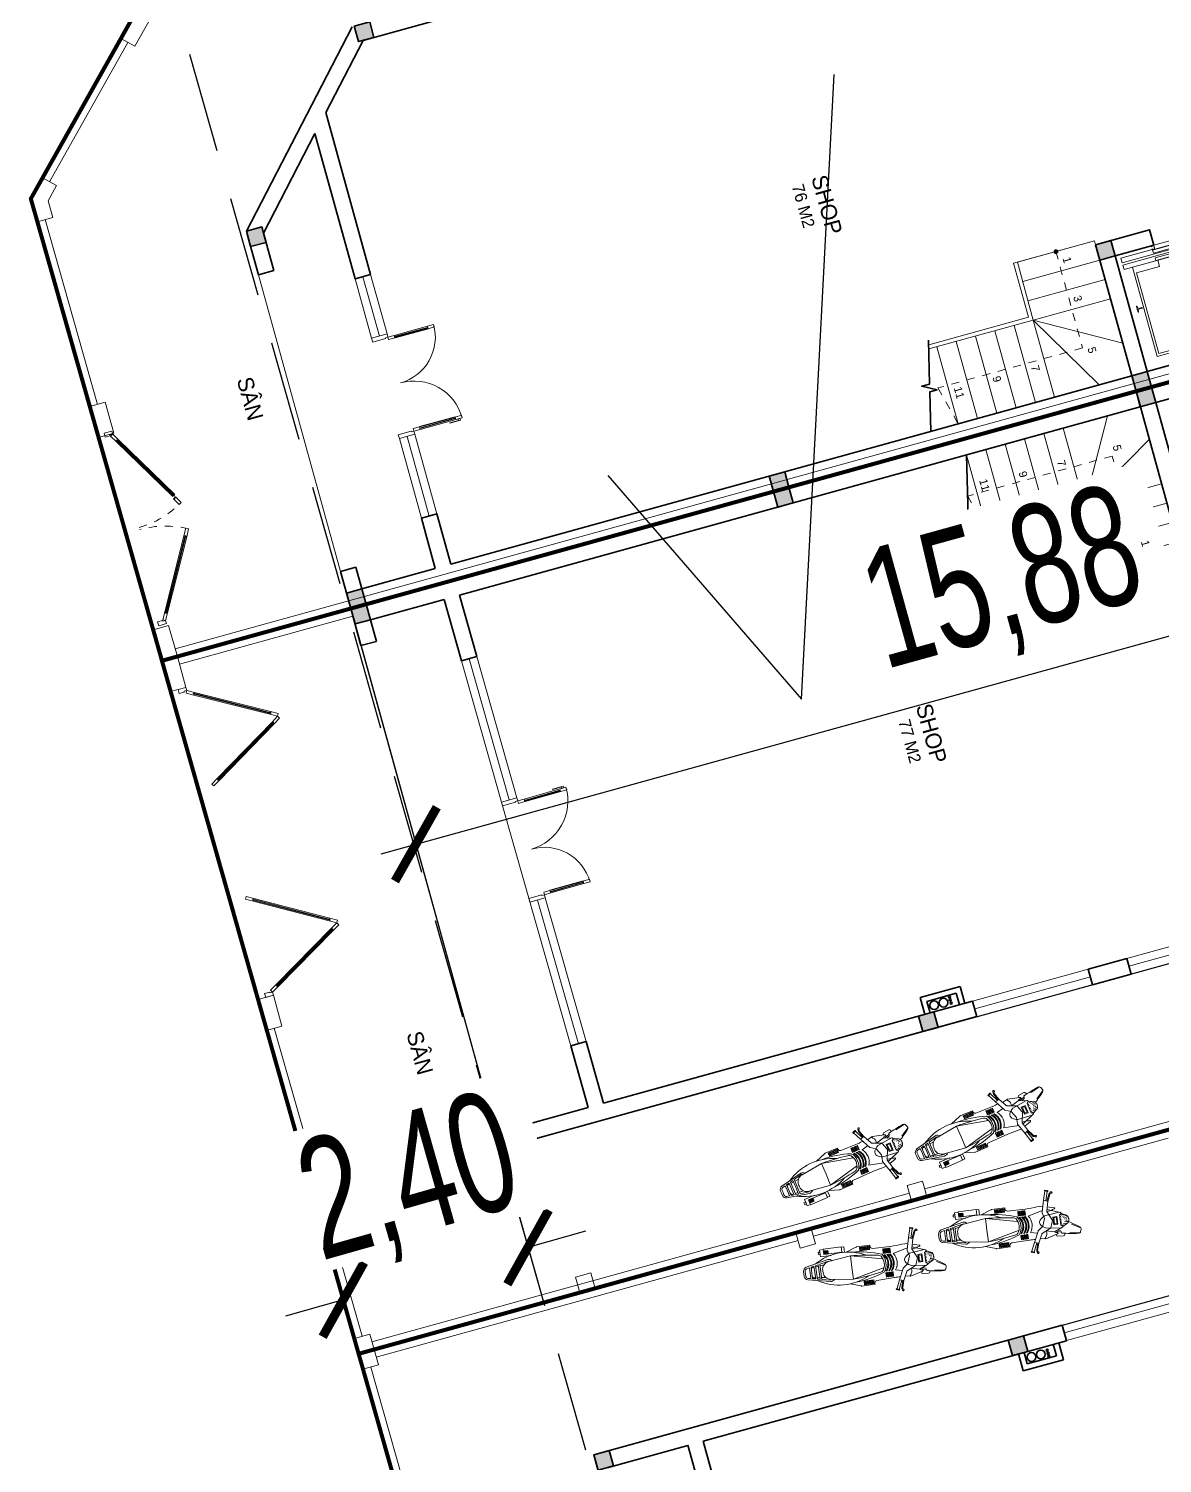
# Model space of a CAD drawing. Header units: metres. Extents: x 568336 to 569219, y 2065964 to 2066430.
# Drawn here: x 568445.16 to 568459.33, y 2066314.17 to 2066332.1 of the extents above; entities that cross this region are included whole.
import ezdxf

# ---------------------------------------------------------------- set-up
doc = ezdxf.new("R2010")
doc.units = ezdxf.units.M
for name, pattern in [('$AUDIT_BAD_LTYPE2', [0]), ('HIDDEN', [0.375, 0.25, -0.125]), ('HIDDEN2', [0.1875, 0.125, -0.0625])]:
    doc.linetypes.add(name, pattern=pattern)
doc.layers.get('0').update_dxf_attribs({"linetype": 'CONTINUOUS'})
doc.layers.get('DEFPOINTS').update_dxf_attribs({"linetype": 'CONTINUOUS'})
doc.layers.add('-AREA', color=2, linetype='CONTINUOUS', plot=False)
for name, color, linetype, lineweight in [('-CONCRETE', 1, 'CONTINUOUS', 35), ('-DIM', 9, 'CONTINUOUS', 13), ('-DOOR', 137, 'CONTINUOUS', 9), ('-FURNITURE', 46, 'CONTINUOUS', 9), ('-HATCH', 8, 'CONTINUOUS', 5), ('-KH', 143, 'CONTINUOUS', 13), ('-LINE1', 7, 'CONTINUOUS', 18), ('-LINE2', 252, 'CONTINUOUS', 9), ('-TEXT', 7, 'CONTINUOUS', 15), ('-WALL', 4, 'CONTINUOUS', 35), ('TEXT25', 2, 'CONTINUOUS', 13)]:
    doc.layers.add(name, color=color, linetype=linetype, lineweight=lineweight)
for name, color, linetype in [('-RANH GIOI LO DAT', 12, 'CONTINUOUS'), ('APOLIC', 7, 'CONTINUOUS'), ('RANHGIOI', 2, 'HIDDEN')]:
    doc.layers.add(name, color=color, linetype=linetype)
doc.styles.add('KTHUOC', font='', dxfattribs={"width": 0.8})
doc.styles.add('SVN_AVO_thuong', font='')
doc.styles.add('T1', font='', dxfattribs={"height": 200})
doc.styles.add('vnavanth', font='', dxfattribs={"width": 0.8})
doc.styles.get('KTHUOC').set_extended_font_data('.VnArial NarrowH')
doc.styles.get('SVN_AVO_thuong').set_extended_font_data('SVN-Avo')
doc.styles.get('T1').set_extended_font_data('VNgeometric Light')
doc.styles.get('vnavanth').set_extended_font_data('.VnAvantH')
doc.dimstyles.new('tien', dxfattribs={"dimscale": 0, "dimtxt": 1.5, "dimasz": 0.75, "dimexe": 0.45, "dimexo": 0, "dimgap": 0.25, "dimtad": 1, "dimzin": 1, "dimtxsty": 'KTHUOC', "dimblk1": 'ARCHTICK', "dimblk2": 'ARCHTICK', "dimsah": 1, "dimcen": 1, "dimdle": 0.45, "dimclrd": 37, "dimclre": 37, "dimclrt": 7, "dimaunit": 1, "dimadec": 0, "dimazin": 0, "dimtfac": 1, "dimtix": 1, "dimtofl": 0, "dimtmove": 2, "dimatfit": 3, "dimldrblk": 'ARCHTICK', "dimfxl": 1, "dimtfill": 1, "dimtolj": 1, "dimtzin": 1, "dimarcsym": 0})

# ---------------------------------------------------------------- blocks, each defined once
blk = doc.blocks.new('A$C49AC32B8')
h = blk.add_hatch()
h.set_pattern_fill('ANSI31', color=256, scale=100, angle=405, style=0)
h.set_pattern_definition([(90, (1628.179, -139081.394), (-12.5, 1e-15), [])])
h.paths.add_polyline_path([(-545, -149), (-545, -107), (-667, -107), (-667, -149)])
h.paths.add_polyline_path([(-545, 276), (-545, 319), (-667, 319), (-667, 276)])
h = blk.add_hatch()
h.set_pattern_fill('ANSI31', color=256, scale=150, angle=315, style=0)
h.set_pattern_definition([(2e-15, (1485.97, -142180.918), (2e-15, 18.75), [])])
edge = h.paths.add_edge_path()
edge.add_arc((142, 1), 10, 291.0634, 432.0495)
edge.add_arc((142, 169), 10, 287.9505, 428.9366)
edge.add_arc((204, 63), 30, 298.7342, 336.6848)
edge.add_arc((204, 107), 30, 383.3152, 421.2658)
edge.add_line((152, 3), (218, 36))
edge.add_line((152, 167), (218, 133))
edge.add_line((146, 10), (129, 18))
edge.add_line((129, 18), (129, 82))
edge.add_line((129, 146), (129, 82))
edge.add_line((146, 159), (129, 146))
edge.add_arc((153, 85), 85.6, 336.6848, 359.9863)
edge.add_arc((153, 85), 85.6, 360.0137, 383.3152)
for points in [[(-244, 438, 1), (-248, 447), (-248, 447), (-280, 433), (-280, 433, 1), (-276, 424)], [(-10, -301), (-42, -189), (7, -167), (7, -167), (-21, -52), (-21, -52, -0.213812), (-21, -44), (-21, -44), (32, 67), (32, 67, 0.201882), (33, 75), (33, 75), (0, 164), (0, 164, 0.201882), (-5, 169), (-5, 169), (-117, 220), (-117, 220, -0.213812), (-123, 226), (-123, 226), (-175, 332), (-175, 332), (-226, 318), (-278, 434)], [(-185, 330), (-211, 418), (-211, 418, -0.119246), (-211, 432), (-211, 432), (-207, 453)], [(-199, 441, 2.509808), (-207, 452)], [(-199, 441), (-201, 433), (-201, 433, 0.119246), (-200, 418), (-200, 418), (-175, 332)], [(-1030, 202, 0.218308), (-1079, 224), (-1079, 224), (-1360, 164), (-1360, 164, 0.353851), (-1399, 115), (-1399, 85), (-1399, 54, 0.353851), (-1360, 5), (-1360, 5), (-1079, -55), (-1079, -55, 0.218308), (-1030, -33)], [(-594, 214, 0.25966), (-1245, 189, 0.25966)], [(-1075, 205), (-1073, 197), (-1073, 197, 0.379173), (-1161, 98)], [(-403, 141, 0.365685), (-444, 190, 0.035711), (-794, 231), (-1073, 197)], [(-839, 284), (-712, 329), (-712, 329, -0.085491), (-702, 331), (-535, 331), (-535, 315), (-535, 315, 0.389594), (-508, 286), (-508, 286), (-285, 281), (-285, 281, 0.038668), (-280, 281), (-280, 281, 0.005075), (-210, 283)], [(-765, -104, 0.080514), (-403, -28), (-403, -28, 0.201101), (-366, 85), (-366, 85, 0.201101), (-403, 198), (-403, 198, 0.080514), (-765, 273)], [(-75, -66), (-259, -18), (-259, -18, 0.336681), (-259, 187), (-259, 187), (-176, 209)], [(-226, 318), (-163, 182), (-163, 182, 0.213812), (-158, 176), (-158, 176), (-95, 132), (-61, 38), (-81, -36), (-81, -36, 0.213812), (-81, -44), (-81, -44), (-42, -189)], [(-149, 279), (-78, 291), (74, 249, -1.090751), (74, 234, 0.1744), (38, 220), (146, 178), (146, 178, -0.70664), (146, 159)], [(137, 182), (-58, 160), (-58, 160, 0.114874), (-118, 116), (-118, 116, 0.363628), (-118, 51), (-118, 51, 0.117419), (-57, 6)], [(-64, 196, 0.330008), (-78, 272), (-78, 272, -0.752015), (-78, 291)], [(232, 118, 0.024274), (362, 201), (362, 201, 0.338506), (373, 235), (373, 235), (373, 235), (364, 260), (364, 260, 0.338506), (333, 279), (333, 279, 0.032613), (128, 248), (128, 248), (127, 238), (53, 214)], [(160, 255, 0.671768), (145, 286), (145, 286), (70, 279), (70, 279, 0.734542), (71, 250)], [(-1280, 161, 0.112845), (-1300, 121)], [(-1300, 49, 0.112845), (-1280, 9)], [(-1073, -27, -0.379173), (-1161, 72, 0.379173), (-1073, -27), (-1073, -27), (-1075, -35)], [(-1073, -27), (-794, -61), (-794, -61, 0.035711), (-444, -21), (-444, -21, 0.365685), (-403, 28)], [(-415, -4, 0.315879), (-415, 173)], [(-17, -71), (146, -9), (146, -9, 0.70664), (146, 10)], [(152, 3), (218, 36), (218, 36, 0.167121), (231, 51), (231, 51, 0.102024), (238, 85), (238, 85, 0.102024), (231, 119), (231, 119, 0.167121), (218, 133), (218, 133), (152, 167)], [(-1245, -19, 0.25966), (-594, -44)], [(-61, -117), (-136, -117), (-136, -117, 0.010417), (-280, -111), (-280, -111, 0.038668), (-285, -111), (-285, -111), (-508, -116), (-508, -116, 0.389594), (-535, -146), (-535, -146), (-535, -161), (-702, -161, -0.085491), (-712, -159), (-712, -159), (-839, -114)], [(38, -50, 0.1744), (74, -64), (74, -64, -1.090751), (74, -79), (74, -79), (-9, -102)], [(-3, -171), (34, -256), (34, -256, 0.119246), (43, -267), (43, -267), (59, -280)], [(7, -167), (43, -249), (43, -249, 0.119246), (51, -261), (51, -261), (58, -266)], [(-12, -302, 1), (-9, -312), (-9, -312), (24, -302), (24, -302, 1), (22, -292)], [(59, -280, 2.509808), (58, -266)]]:
    blk.add_lwpolyline(points, format="xyb")
for points in [[(-276, 424), (-244, 438)], [(-197, 326), (-246, 437)], [(-1075, 205), (-1186, 181), (-1186, 85), (-1186, -11), (-1075, -35)], [(-403, 28), (-794, -61), (-794, -61), (-794, 85), (-794, 231), (-794, 231), (-403, 141)], [(38, 220), (-61, 195)], [(82, 203), (118, 217), (127, 238)], [(227, 253), (352, 275)], [(263, 153), (373, 216)], [(-1262, 151), (-1289, 148)], [(-1262, 19), (-1289, 21)], [(-1206, 156), (-1242, 153)], [(-1206, 13), (-1242, 17)], [(-1136, 164), (-1186, 158)], [(-1136, 6), (-1186, 11)], [(-58, 6), (131, -14)], [(146, 159), (129, 146), (129, 82), (129, 18), (146, 10)], [(-1121, -185), (-1165, -185), (-1165, -99), (-1031, -99)], [(-859, -116), (-859, -185), (-892, -185)], [(38, -50), (-21, -44)], [(-14, -176), (19, -293)], [(-12, -302), (22, -292)]]:
    blk.add_lwpolyline(points)
for points in [[(-667, 319), (-667, 276), (-545, 276), (-545, 319)], [(-382, 207), (-382, 262), (-373, 262), (-373, 207)], [(-362, 207), (-362, 262), (-353, 262), (-353, 207)], [(-342, 207), (-342, 262), (-333, 262), (-333, 207)], [(-322, 207), (-322, 262), (-313, 262), (-313, 207)], [(-302, 207), (-302, 262), (-293, 262), (-293, 207)], [(-1262, 165), (-1300, 157), (-1300, 85), (-1300, 13), (-1300, 13), (-1262, 5), (-1262, 85)], [(-1242, 169), (-1242, 85), (-1242, 1), (-1242, 1), (-1206, -7), (-1206, -7), (-1206, 85), (-1206, 177), (-1206, 177)], [(-1161, 85), (-1161, 98)], [(-1161, 85), (-1161, 72)], [(95, 132), (95, 35), (44, 35), (44, 132)], [(85, 122), (85, 45), (54, 45), (54, 122)], [(-1165, -135), (-1165, -161), (-1188, -161), (-1188, -135)], [(-892, -190), (-892, -123), (-1121, -123), (-1121, -190)], [(-1111, -130), (-1111, -138), (-1063, -138), (-1063, -130)], [(-1111, -145), (-1111, -152), (-1063, -152), (-1063, -145)], [(-1111, -159), (-1111, -167), (-1063, -167), (-1063, -159)], [(-667, -149), (-667, -107), (-545, -107), (-545, -149)], [(-382, -37), (-382, -92), (-373, -92), (-373, -37)], [(-362, -37), (-362, -92), (-353, -92), (-353, -37)], [(-342, -37), (-342, -92), (-333, -92), (-333, -37)], [(-322, -37), (-322, -92), (-313, -92), (-313, -37)], [(-302, -37), (-302, -92), (-293, -92), (-293, -37)]]:
    blk.add_lwpolyline(points, close=True)
for points in [[(-366, 187), (-379, 187), (-379, 187, -0.363938), (-379, -18), (-379, -18), (-366, -18), (-366, -18, 0.336681)], [(-329, 187), (-342, 187), (-342, 187, -0.363938), (-342, -18), (-342, -18), (-329, -18), (-329, -18, 0.336681)], [(-311, 187), (-298, 187), (-298, 187, -0.336681), (-298, -18), (-298, -18), (-311, -18), (-311, -18, 0.363938)], [(-1379, 115), (-1379, 85), (-1379, 54), (-1379, 54, 0.353851), (-1356, 25), (-1356, 25), (-1320, 17), (-1320, 17), (-1320, 85), (-1320, 152), (-1320, 152), (-1356, 145), (-1356, 145, 0.353851)]]:
    blk.add_lwpolyline(points, format="xyb", close=True)
blk = doc.blocks.new('A$C5C575821')
at = {"layer": '-CONCRETE'}
h = blk.add_hatch(color=256, dxfattribs=at)
h.dxf.hatch_style = 1
h.paths.add_polyline_path([(0, 200), (0, 0), (200, 0), (200, 200)])
blk.add_lwpolyline([(0, 0), (200, 0), (200, 200), (0, 200)], close=True, dxfattribs=at)
blk = doc.blocks.new('M38-T1')
at = {"layer": '-AREA'}
blk.add_lwpolyline([(204930, -1434745), (197930, -1434745), (197930, -1418971), (204930, -1418971)], close=True, dxfattribs=at)
at = {"layer": '-CONCRETE'}
for centre, radius in [((198210, -1429026, 0), 55), ((198179, -1428935, 0), 13), ((198221, -1428935, 0), 13), ((198259, -1428935, 0), 13), ((198210, -1429147, 0), 55)]:
    blk.add_circle(centre, radius, dxfattribs=at)
at = {"layer": '-DOOR'}
blk.add_line((198030, -1427172), (198030, -1428672), dxfattribs=at)
blk.add_lwpolyline([(198129, -1428672), (198130, -1425172), (197930, -1425172), (197929, -1428672)], close=True, dxfattribs=at)
at = {"layer": '-LINE1', "lineweight": 18}
for points in [[(196030, -1426771), (196030, -1431371)], [(196030, -1431571), (196030, -1437040)], [(196130, -1437138), (200130, -1437111)]]:
    blk.add_lwpolyline(points, dxfattribs=at)
at = {"layer": '-LINE1', "ltscale": 10}
for points in [[(195930, -1431571), (196130, -1431571), (196130, -1431371), (195930, -1431371)], [(195930, -1437240), (196130, -1437240), (196130, -1437040), (195930, -1437040)]]:
    blk.add_lwpolyline(points, close=True, dxfattribs=at)
at = {"layer": '-RANH GIOI LO DAT', "linetype": 'HIDDEN', "ltscale": 10, "const_width": 50}
blk.add_lwpolyline([(195930, -1416971), (195930, -1437240), (204930, -1437179), (204930, -1416971)], close=True, dxfattribs=at)
at = {"layer": '-WALL'}
for p, q in [((198129, -1428672), (197929, -1428672)), ((197930, -1428672), (198130, -1428672)), ((198350, -1428772), (198130, -1428772)), ((198350, -1429292), (198350, -1428772)), ((198280, -1428842), (198130, -1428842)), ((198280, -1429222), (198280, -1428842)), ((198280, -1429222), (198130, -1429222)), ((198350, -1429292), (198130, -1429292))]:
    blk.add_line(p, q, dxfattribs=at)
at = {"layer": '-WALL', "linetype": 'Continuous', "ltscale": 10}
for p, q in [((197930, -1428672), (197930, -1434745)), ((198130, -1428672), (198130, -1433380)), ((198130, -1433380), (198929, -1433380)), ((198129, -1433580), (198929, -1433580)), ((198130, -1433580), (198130, -1434625)), ((197930, -1434745), (198410, -1434745))]:
    blk.add_line(p, q, dxfattribs=at)
at = {"layer": '-FURNITURE', "xscale": -1, "rotation": 262.3453467381117}
for p in [(196556, -1428463), (196556, -1430213)]:
    blk.add_blockref('A$C49AC32B8', p, dxfattribs=at)
at = {"layer": '-WALL'}
for p in [(197930, -1429372), (197930, -1434745)]:
    blk.add_blockref('A$C5C575821', p, dxfattribs=at)
blk = doc.blocks.new('X-5M-DH-2-CORE$0$A$C75E80C28')
at = {"layer": '-LINE2', "linetype": 'Continuous', "ltscale": 2}
for p, q in [((-731, -149), (731, -149)), ((-731, -1305), (-731, -149)), ((-700, -179), (700, -179)), ((-700, -1225), (-700, -179)), ((-557, -112), (-560, -112)), ((-510, -22), (-510, -51)), ((-507, -22), (-510, -22)), ((-510, -109), (-510, -79)), ((-507, -22), (-507, -51)), ((-507, -109), (-507, -79)), ((-456, -57), (-501, -57)), ((-456, -60), (-501, -60)), ((-456, -70), (-501, -70)), ((-456, -73), (-501, -73)), ((-453, -63), (-453, -67)), ((-450, -63), (-450, -67)), ((450, -63), (450, -67)), ((453, -63), (453, -67)), ((456, -57), (501, -57)), ((456, -60), (501, -60)), ((456, -70), (501, -70)), ((456, -73), (501, -73)), ((457, -112), (460, -112)), ((507, -22), (510, -22)), ((507, -22), (507, -51)), ((507, -109), (507, -79)), ((510, -22), (510, -51)), ((510, -109), (510, -79)), ((700, -1225), (700, -179)), ((731, -1305), (731, -149)), ((-700, -1225), (-400, -1225)), ((-400, -1305), (-400, -1225)), ((700, -1225), (400, -1225)), ((400, -1305), (400, -1225)), ((840, -1305), (-840, -1305)), ((-840, -1365), (-840, -1305)), ((840, -1365), (-840, -1365)), ((840, -1395), (-840, -1395)), ((-840, -1395), (-840, -1455)), ((430, -1406), (-430, -1406)), ((-430, -1406), (-430, -1446)), ((425, -1309), (-425, -1309)), ((-425, -1343), (-425, -1309)), ((425, -1343), (-425, -1343)), ((0, -1309), (0, -1343)), ((0, -1406), (0, -1446)), ((425, -1343), (425, -1309)), ((430, -1406), (430, -1446)), ((840, -1365), (840, -1305)), ((840, -1395), (840, -1455)), ((-840, -1455), (-435, -1455)), ((-435, -1450), (-435, -1460)), ((-435, -1450), (-400, -1450)), ((-435, -1460), (-425, -1460)), ((-435, -1490), (-435, -1500)), ((-435, -1490), (-425, -1490)), ((-435, -1500), (-400, -1500)), ((-433, -1452), (-433, -1458)), ((-433, -1452), (-402, -1452)), ((-433, -1458), (-425, -1458)), ((-433, -1492), (-433, -1498)), ((-433, -1492), (-425, -1492)), ((-433, -1498), (-402, -1498)), ((430, -1446), (-430, -1446)), ((-425, -1458), (-425, -1460)), ((-425, -1490), (-425, -1492)), ((-402, -1452), (-402, -1498)), ((400, -1450), (-400, -1450)), ((-400, -1450), (-400, -1500)), ((400, -1450), (400, -1500)), ((435, -1450), (400, -1450)), ((435, -1500), (400, -1500)), ((402, -1452), (402, -1498)), ((433, -1452), (402, -1452)), ((433, -1498), (402, -1498)), ((433, -1458), (425, -1458)), ((425, -1458), (425, -1460)), ((435, -1460), (425, -1460)), ((425, -1490), (425, -1492)), ((435, -1490), (425, -1490)), ((433, -1492), (425, -1492)), ((433, -1452), (433, -1458)), ((433, -1492), (433, -1498)), ((435, -1450), (435, -1460)), ((840, -1455), (435, -1455)), ((435, -1490), (435, -1500))]:
    blk.add_line(p, q, dxfattribs=at)
for points in [[(-450, 0), (-450, -130), (450, -130), (450, 0)], [(-200, -29), (200, -29), (200, -101), (-200, -101)], [(-36, -584), (36, -584), (36, -984), (-36, -984)]]:
    blk.add_lwpolyline(points, close=True, dxfattribs=at)
for points in [[(-780, -789), (-751, -789, 0.414214), (-750, -788), (-750, -784), (-750, -780, 0.414214), (-751, -779), (-780, -779, -0.256978), (-784, -782), (-798, -782, -0.414214), (-801, -779), (-804, -749, 0.414214), (-807, -746), (-812, -746), (-812, -784), (-812, -821), (-807, -821, 0.414214), (-804, -818), (-801, -789, -0.414214), (-798, -786), (-784, -786, -0.256978), (-780, -789)], [(780, -789), (751, -789, -0.414214), (750, -788), (750, -784), (750, -780, -0.414214), (751, -779), (780, -779, 0.256978), (784, -782), (798, -782, 0.414214), (801, -779), (804, -749, -0.414214), (807, -746), (812, -746), (812, -784), (812, -821), (807, -821, -0.414214), (804, -818), (801, -789, 0.414214), (798, -786), (784, -786, 0.256978), (780, -789)]]:
    blk.add_lwpolyline(points, format="xyb", dxfattribs=at)
for centre, radius, start, end in [((-501, -51), 9.4, 180, 270), ((-501, -79), 9.4, 90, 180), ((-501, -51), 6.2, 180, 270), ((-501, -79), 6.2, 90, 180), ((-456, -63), 6.2, 0, 90), ((-456, -63), 3, 0, 90), ((-456, -67), 6.2, 270, 0), ((-456, -67), 3, 270, 0), ((456, -63), 6.2, 90, 180), ((456, -67), 6.2, 180, 270), ((456, -63), 3, 90, 180), ((456, -67), 3, 180, 270), ((501, -51), 6.2, 270, 0), ((501, -51), 9.4, 270, 0), ((501, -79), 9.4, 0, 90), ((501, -79), 6.2, 0, 90)]:
    blk.add_arc(centre, radius, start, end, dxfattribs=at)
blk = doc.blocks.new('A$C3F71457E')
at = {"layer": '-CONCRETE'}
blk.add_lwpolyline([(0, -100), (0, 400), (-1500, 400), (-1500, -1400), (0, -1400), (0, -900), (200, -900), (200, -1600), (-1700, -1600), (-1700, 600), (200, 600), (200, -100), (0, -100)], dxfattribs=at)
at = {"layer": '-LINE1'}
blk.add_line((0, -900), (0, -100), dxfattribs=at)
at = {"layer": '-WALL'}
for p in [(-1700, 400), (0, 400), (-1700, -1600), (0, -1600)]:
    blk.add_blockref('A$C5C575821', p, dxfattribs=at)
at = {"color": 2, "rotation": 90}
blk.add_blockref('X-5M-DH-2-CORE$0$A$C75E80C28', (-1500, -500), dxfattribs=at)
blk = doc.blocks.new('*U52')
for points in [[(22, 564), (22, 734), (50, 734), (50, 706), (27, 706), (27, 564)], [(0, 0), (50, 0), (50, -40), (60, -40), (60, -246), (0, -246)], [(1599, 0), (1549, 0), (1549, -40), (1539, -40), (1539, -246), (1599, -246)]]:
    blk.add_lwpolyline(points, close=True)
for points in [[(50, 670), (90, 670), (90, 770), (50, 770), (50, 670)], [(50, 673), (50, 100)], [(1549, 629), (1509, 629), (1509, 729), (1549, 729), (1549, 629)], [(1549, 632), (1549, 100)], [(50, 100), (90, 100), (90, 0), (50, 0), (50, 100)], [(1549, 100), (1509, 100), (1509, 0), (1549, 0), (1549, 100)]]:
    blk.add_lwpolyline(points)
at = {"ltscale": 0.3}
for points in [[(820, 0, 0.414214), (50, 770, 0.414214)], [(820, 0, -0.414214), (1549, 729, -0.414214)]]:
    blk.add_lwpolyline(points, format="xyb", dxfattribs=at)
at = {"layer": 'APOLIC', "linetype": '$AUDIT_BAD_LTYPE2'}
for p, q in [((70, 100), (70, 670)), ((90, 670), (90, 100)), ((1509, 629), (1509, 100)), ((1529, 100), (1529, 629))]:
    blk.add_line(p, q, dxfattribs=at)
blk = doc.blocks.new('CONG2')
at = {"layer": '-LINE1', "lineweight": 18}
blk.add_line((257137, -126793), (257137, -126693), dxfattribs=at)
at = {"ltscale": 100}
for p, q in [((255907, -126606), (256397, -125757)), ((256427, -125775), (255937, -126623)), ((256527, -125775), (257017, -126623)), ((257047, -126606), (256557, -125757))]:
    blk.add_line(p, q, dxfattribs=at)
at = {"color": 8, "ltscale": 100}
for points in [[(256412, -125755), (256421, -125760), (255921, -126626), (255912, -126621)], [(256541, -125755), (256533, -125760), (257033, -126626), (257041, -126621)]]:
    blk.add_lwpolyline(points, close=True, dxfattribs=at)
at = {"ltscale": 100}
for points in [[(256477, -125688), (256427, -125775), (256416, -125768), (256421, -125760), (256412, -125755), (256407, -125763), (256397, -125757), (256447, -125671)], [(256477, -125688), (256527, -125775), (256538, -125768), (256533, -125760), (256541, -125755), (256546, -125763), (256557, -125757), (256507, -125671)], [(255917, -126612), (255912, -126621), (255921, -126626), (255926, -126617), (255937, -126623), (255887, -126710), (255857, -126693), (255907, -126606)], [(257036, -126612), (257041, -126621), (257033, -126626), (257028, -126617), (257017, -126623), (257067, -126710), (257097, -126693), (257047, -126606)], [(257087, -126728), (257097, -126728), (257097, -126693), (257137, -126693), (257137, -126793), (257087, -126793)]]:
    blk.add_lwpolyline(points, close=True, dxfattribs=at)
blk = doc.blocks.new('M39-T1')
at = {"layer": '-HATCH', "true_color": 0x8c8896}
h = blk.add_hatch(color=252, dxfattribs=at)
h.dxf.hatch_style = 1
edge = h.paths.add_edge_path()
edge.add_arc((199334, -1491403), 24.6, 0, 360)
at = {"layer": '-AREA'}
blk.add_lwpolyline([(197384, -1501083), (204384, -1501083), (204384, -1485202), (197384, -1485202)], close=True, dxfattribs=at)
at = {"layer": '-CONCRETE'}
for centre, radius in [((204055, -1495166, 0), 13), ((204104, -1495256, 0), 55), ((204094, -1495166, 0), 13), ((204135, -1495166, 0), 13), ((204104, -1495377, 0), 55)]:
    blk.add_circle(centre, radius, dxfattribs=at)
at = {"layer": '-DOOR'}
for p, q in [((204284, -1491402), (204284, -1492902)), ((204184, -1493402), (204184, -1492902)), ((204384, -1493402), (204384, -1492902)), ((204284, -1493402), (204284, -1494902)), ((200216, -1499712), (198383, -1499724)), ((203383, -1499690), (201516, -1499703)), ((200217, -1499812), (198384, -1499824)), ((200218, -1499912), (198384, -1499924)), ((203384, -1499890), (200218, -1499912)), ((201517, -1499803), (203384, -1499790))]:
    blk.add_line(p, q, dxfattribs=at)
blk.add_lwpolyline([(204184, -1494902), (204184, -1491402), (204384, -1491402), (204384, -1494902)], close=True, dxfattribs=at)
blk.add_lwpolyline([(197864, -1501083), (203904, -1501083)], dxfattribs=at)
at = {"layer": '-KH', "linetype": 'HIDDEN2', "ltscale": 5}
blk.add_line((198084, -1493278), (198584, -1493153), dxfattribs=at)
blk.add_lwpolyline([(199359, -1491403), (198084, -1491403), (198084, -1493278)], dxfattribs=at)
at = {"layer": '-KH'}
blk.add_circle((199334, -1491403), 24.6, dxfattribs=at)
at = {"layer": '-LINE1'}
for p, q in [((198584, -1491903), (198007, -1490903)), ((198584, -1490903), (198584, -1491903)), ((198834, -1491903), (198834, -1490903)), ((199084, -1491903), (199084, -1490903)), ((199334, -1490902), (199334, -1491903)), ((198584, -1491903), (197584, -1491325)), ((198584, -1493403), (198584, -1491903)), ((198584, -1491903), (199334, -1491903)), ((198634, -1493415), (198634, -1491953)), ((198634, -1491953), (199334, -1491953))]:
    blk.add_line(p, q, dxfattribs=at)
at = {"layer": '-LINE1', "lineweight": 18}
for p, q in [((198584, -1491903), (197584, -1491903)), ((198584, -1492153), (197584, -1492153)), ((198584, -1492403), (197584, -1492403)), ((198584, -1492653), (197584, -1492653)), ((198584, -1492903), (197584, -1492903)), ((198584, -1493153), (197584, -1493153))]:
    blk.add_line(p, q, dxfattribs=at)
at = {"layer": '-LINE1', "ltscale": 10}
for p, q in [((206284, -1492002), (206284, -1496102)), ((206284, -1496302), (206284, -1503270)), ((197484, -1501083), (197484, -1503331)), ((202184, -1503402), (206184, -1503370))]:
    blk.add_line(p, q, dxfattribs=at)
for points in [[(206184, -1496302), (206384, -1496302), (206384, -1496102), (206184, -1496102)], [(206184, -1500602), (206384, -1500602), (206384, -1500402), (206184, -1500402)], [(197384, -1503531), (197784, -1503531), (197784, -1503331), (197384, -1503331)], [(201784, -1503502), (202184, -1503502), (202184, -1503302), (201784, -1503302)], [(206184, -1503470), (206384, -1503470), (206384, -1503270), (206184, -1503270)]]:
    blk.add_lwpolyline(points, close=True, dxfattribs=at)
at = {"layer": '-LINE1'}
blk.add_arc((199334, -1491928), 25, 270, 90, dxfattribs=at)
at = {"layer": '-RANH GIOI LO DAT', "linetype": 'HIDDEN', "ltscale": 10, "const_width": 50}
blk.add_lwpolyline([(197384, -1483202), (197384, -1503531), (206384, -1503470), (206384, -1483202)], close=True, dxfattribs=at)
at = {"layer": '-WALL', "linetype": 'Continuous', "ltscale": 10}
for p, q in [((197384, -1501083), (197384, -1485202)), ((197584, -1499729), (197584, -1490902)), ((204183, -1494902), (204184, -1499685)), ((204383, -1494902), (204384, -1501083)), ((198383, -1499724), (197584, -1499729)), ((204184, -1499685), (203383, -1499690)), ((198384, -1499924), (197584, -1499929)), ((197584, -1499929), (197584, -1500929)), ((204184, -1499885), (203384, -1499890)), ((204184, -1499885), (204184, -1500885)), ((197586, -1500883), (197866, -1500883)), ((197864, -1501083), (197866, -1500883)), ((203906, -1500883), (203904, -1501083)), ((203906, -1500883), (204186, -1500883)), ((197384, -1501083), (197864, -1501083)), ((203904, -1501083), (204384, -1501083))]:
    blk.add_line(p, q, dxfattribs=at)
at = {"layer": '-WALL', "color": 250}
for p, q in [((204184, -1492902), (204384, -1492902)), ((204184, -1493402), (204384, -1493402))]:
    blk.add_line(p, q, dxfattribs=at)
at = {"layer": '-WALL'}
for p, q in [((204384, -1494902), (204183, -1494902)), ((204184, -1494902), (204384, -1494902)), ((203964, -1495522), (203964, -1495002)), ((203964, -1495002), (204184, -1495002)), ((204034, -1495452), (204034, -1495072)), ((204034, -1495072), (204184, -1495072)), ((204034, -1495452), (204184, -1495452)), ((203964, -1495522), (204184, -1495522)), ((198383, -1499724), (198384, -1499924)), ((203383, -1499690), (203384, -1499890)), ((198184, -1499925), (198184, -1499925))]:
    blk.add_line(p, q, dxfattribs=at)
blk.add_lwpolyline([(204384, -1492902), (204184, -1492902), (204184, -1493402), (204384, -1493402)], close=True, dxfattribs=at)
blk.add_lwpolyline([(197584, -1493153), (198634, -1493415)], dxfattribs=at)
at = {"layer": '-DOOR', "xscale": 0.8130081300813008, "yscale": 0.8130081300813008, "zscale": 0.8130081300813008, "rotation": 0.3886114091433674}
blk.add_blockref('*U52', (200216, -1499712), dxfattribs=at)
at = {"layer": '-DOOR', "rotation": 359.9997827911412}
blk.add_blockref('CONG2', (-55353, -1376608), dxfattribs=at)
at = {"layer": '-DOOR', "xscale": -1, "rotation": 0.3766302989889869}
blk.add_blockref('CONG2', (454083, -1374951), dxfattribs=at)
at = {"layer": '-FURNITURE', "rotation": 97.65465326188834}
for p in [(205758, -1494693), (205758, -1496444)]:
    blk.add_blockref('A$C49AC32B8', p, dxfattribs=at)
at = {"layer": '-WALL', "xscale": -1, "rotation": 180}
blk.add_blockref('A$C3F71457E', (199084, -1490302), dxfattribs=at)
at = {"layer": '-WALL', "xscale": -1}
for p in [(197584, -1490902), (197584, -1495602), (204384, -1495602), (197584, -1501083), (204384, -1501083)]:
    blk.add_blockref('A$C5C575821', p, dxfattribs=at)
at = {"layer": '-TEXT', "style": 'T1'}
for s, p in [('5', (197965, -1491367)), ('3', (198679, -1491345)), ('1', (199209, -1491345)), ('7', (197965, -1492088)), ('9', (197970, -1492588)), ('11', (197932, -1493088))]:
    blk.add_text(s, height=100, rotation=0, dxfattribs=at).set_placement(p)
at = {"layer": '-TEXT', "color": 2, "style": 'vnavanth'}
blk.add_text('S¢N ', height=200, dxfattribs=at).set_placement((202690, -1501830))
at = {"layer": 'TEXT25'}
for s, height, rotation, style, p in [('SHOP', 200, 360, 'SVN_AVO_thuong', (200444, -1494604)), ('77 M2', 150, 0, 'T1', (200565, -1494866))]:
    blk.add_text(s, height=height, rotation=rotation, dxfattribs=dict(at, style=style)).set_placement(p)
blk = doc.blocks.new('cong 2 canh')
at = {"ltscale": 100}
for p, q in [((547984, -107651), (547135, -108141)), ((547153, -108172), (548002, -107682)), ((549365, -108172), (548516, -107682)), ((548534, -107651), (549382, -108141))]:
    blk.add_line(p, q, dxfattribs=at)
at = {"color": 8, "ltscale": 100}
for points in [[(548004, -107666), (547999, -107657), (547133, -108157), (547138, -108166)], [(548514, -107666), (548519, -107657), (549385, -108157), (549380, -108166)]]:
    blk.add_lwpolyline(points, close=True, dxfattribs=at)
at = {"ltscale": 100}
for points in [[(548103, -107601), (548016, -107651), (548022, -107662), (548031, -107657), (548036, -107666), (548027, -107671), (548034, -107682), (548120, -107632)], [(548447, -107601), (548534, -107651), (548527, -107662), (548519, -107657), (548514, -107666), (548522, -107671), (548516, -107682), (548430, -107632)], [(547059, -108226), (547049, -108226), (547049, -108191), (547009, -108191), (547009, -108291), (547059, -108291)], [(547147, -108161), (547138, -108166), (547133, -108157), (547142, -108152), (547135, -108141), (547049, -108191), (547066, -108222), (547153, -108172)], [(549371, -108161), (549380, -108166), (549385, -108157), (549376, -108152), (549382, -108141), (549469, -108191), (549451, -108222), (549365, -108172)], [(549459, -108226), (549469, -108226), (549469, -108191), (549509, -108191), (549509, -108291), (549459, -108291)]]:
    blk.add_lwpolyline(points, close=True, dxfattribs=at)
at = {"color": 8, "linetype": 'HIDDEN', "ltscale": 10}
for centre, start, end in [((547081, -108191), 0, 30), ((549469, -108191), 150, 180)]:
    blk.add_arc(centre, 1180, start, end, dxfattribs=at)
blk = doc.blocks.new('M40-T1')
at = {"layer": '-HATCH', "true_color": 0x8c8896}
h = blk.add_hatch(color=252, dxfattribs=at)
h.dxf.hatch_style = 1
edge = h.paths.add_edge_path()
edge.add_arc((203604, -1558206), 24.6, 0, 360)
at = {"layer": '-DOOR'}
for points in [[(201600, -1566536), (202369, -1566536), (202369, -1566736), (201600, -1566736)], [(204701, -1566536), (203669, -1566536), (203669, -1566736), (204701, -1566736)]]:
    blk.add_lwpolyline(points, close=True, dxfattribs=at)
for points in [[(202369, -1566636), (201600, -1566636)], [(203669, -1566636), (204701, -1566636)], [(201229, -1567888), (205073, -1567888)]]:
    blk.add_lwpolyline(points, dxfattribs=at)
at = {"layer": '-KH', "linetype": 'HIDDEN2', "ltscale": 5}
blk.add_line((204854, -1560081), (205354, -1559956), dxfattribs=at)
blk.add_lwpolyline([(203604, -1558206), (204854, -1558206), (204854, -1560081)], dxfattribs=at)
at = {"layer": '-KH'}
blk.add_circle((203604, -1558206), 24.6, dxfattribs=at)
at = {"layer": '-LINE1'}
for p, q in [((203604, -1558706), (203604, -1557706)), ((203604, -1557706), (203604, -1558756)), ((203654, -1557706), (203604, -1557706)), ((203854, -1558706), (203854, -1557706)), ((203854, -1557706), (203854, -1558706)), ((204104, -1558706), (204104, -1557706)), ((204104, -1557706), (204104, -1558706)), ((204354, -1557706), (204354, -1558706)), ((204354, -1558706), (204931, -1557706)), ((204354, -1558706), (205354, -1558129)), ((204354, -1558706), (203604, -1558706)), ((204354, -1560062), (204354, -1558706)), ((204304, -1558756), (203604, -1558756)), ((204304, -1560049), (204304, -1558756))]:
    blk.add_line(p, q, dxfattribs=at)
at = {"layer": '-LINE1', "lineweight": 18}
for p, q in [((204354, -1558706), (205354, -1558706)), ((204354, -1558956), (205354, -1558956)), ((204354, -1559206), (205354, -1559206)), ((204354, -1559456), (205354, -1559456)), ((204354, -1559706), (205354, -1559706)), ((204354, -1559956), (205354, -1559956)), ((205354, -1560206), (205354, -1560206))]:
    blk.add_line(p, q, dxfattribs=at)
at = {"layer": '-LINE1'}
for points in [[(205454, -1570135), (205454, -1550206)], [(197995, -1568686), (199412, -1570093)], [(199853, -1570274), (202253, -1570258)]]:
    blk.add_lwpolyline(points, dxfattribs=at)
at = {"layer": '-LINE1', "ltscale": 10}
for points in [[(197781, -1568333), (197640, -1568475), (197924, -1568757), (198065, -1568615)], [(202253, -1570158), (202254, -1570358), (202654, -1570355), (202653, -1570155)], [(205153, -1570138), (205154, -1570338), (205554, -1570335), (205553, -1570135)]]:
    blk.add_lwpolyline(points, close=True, dxfattribs=at)
for points in [[(199636, -1570175), (199482, -1570023), (199341, -1570164), (199554, -1570376)], [(199554, -1570376), (199854, -1570374), (199853, -1570174), (199636, -1570175)]]:
    blk.add_lwpolyline(points, dxfattribs=at)
at = {"layer": '-RANH GIOI LO DAT', "linetype": 'HIDDEN', "ltscale": 10, "const_width": 50}
blk.add_lwpolyline([(194554, -1550006), (194554, -1565410), (199554, -1570376), (205554, -1570335), (205554, -1550006)], close=True, dxfattribs=at)
at = {"layer": '-WALL'}
for p, q in [((205554, -1552006), (205554, -1567888)), ((205354, -1566536), (205354, -1557706)), ((198755, -1561407), (198754, -1565848)), ((198754, -1565848), (199498, -1566536)), ((200663, -1567888), (198554, -1565935)), ((199498, -1566536), (201600, -1566536)), ((201600, -1566536), (201600, -1566736)), ((204701, -1566536), (205354, -1566536)), ((204701, -1566536), (204701, -1566736)), ((200742, -1567688), (199714, -1566736)), ((199714, -1566736), (201600, -1566736)), ((205354, -1566736), (204701, -1566736)), ((205354, -1566736), (205354, -1567736)), ((200742, -1567688), (201229, -1567688)), ((201229, -1567688), (201229, -1567888)), ((205073, -1567688), (205073, -1567888)), ((205355, -1567688), (205073, -1567688)), ((201229, -1567888), (200749, -1567888)), ((205073, -1567888), (205553, -1567888))]:
    blk.add_line(p, q, dxfattribs=at)
blk.add_lwpolyline([(204248, -1560035), (204780, -1560168), (204780, -1560270), (204874, -1560098), (204874, -1560192), (205354, -1560312)], dxfattribs=at)
at = {"layer": '-DOOR', "xscale": -0.8130081300813009, "yscale": 0.813008130081301, "zscale": 0.8130081300813009, "rotation": 359.9999999999995}
blk.add_blockref('*U52', (203669, -1566536), dxfattribs=at)
at = {"layer": '-DOOR', "rotation": 314.9295139618118}
blk.add_blockref('CONG2', (105877, -1296811), dxfattribs=at)
at = {"layer": '-LINE1', "rotation": 0.3886114065411189}
blk.add_blockref('cong 2 canh', (-345109, -1465696), dxfattribs=at)
at = {"layer": '-WALL', "rotation": 180}
blk.add_blockref('A$C3F71457E', (203854, -1557106), dxfattribs=at)
at = {"layer": '-WALL'}
for p in [(205354, -1557706), (205354, -1562406), (198554, -1565906), (200663, -1567888), (205354, -1567888)]:
    blk.add_blockref('A$C5C575821', p, dxfattribs=at)
at = {"layer": '-TEXT', "style": 'T1'}
for s, p in [('1', (203706, -1558149)), ('3', (204206, -1558149)), ('5', (204874, -1558149)), ('7', (204906, -1558891)), ('9', (204906, -1559391)), ('11', (204906, -1559891))]:
    blk.add_text(s, height=100, rotation=360, dxfattribs=at).set_placement(p)
at = {"layer": 'TEXT25'}
for s, height, rotation, style, p in [('SHOP', 200, 0, 'SVN_AVO_thuong', (201899, -1560908)), ('76 M2', 150, 360, 'T1', (201935, -1561170)), ('SÂN', 200, 360, 'SVN_AVO_thuong', (202417, -1568500))]:
    blk.add_text(s, height=height, rotation=rotation, dxfattribs=dict(at, style=style)).set_placement(p)
blk = doc.blocks.new('_ArchTick')
at = {"color": 0, "linetype": 'ByBlock', "const_width": 0.15}
blk.add_lwpolyline([(-0.5, -0.5), (0.5, 0.5)], dxfattribs=at)
blk = doc.blocks.new('*D169')
at = {"color": 37, "lineweight": -2, "transparency": 16777216}
for p, q in [((568464.493, 2066329.087), (568465.427, 2066325.71)), ((568449.566, 2066321.79), (568465.74, 2066326.263)), ((568449.186, 2066324.854), (568450.12, 2066321.476))]:
    blk.add_line(p, q, dxfattribs=at)
at = {"layer": 'DEFPOINTS', "color": 0, "transparency": 16777216}
for p in [(568464.493, 2066329.087), (568465.307, 2066326.143), (568449.186, 2066324.854)]:
    blk.add_point(p, dxfattribs=at)
at = {"color": 37, "lineweight": -2, "transparency": 16777216, "xscale": 0.75, "yscale": 0.75, "zscale": 0.75}
for p, rotation in [((568465.307, 2066326.143), 15.45902434154191), ((568450, 2066321.91), 195.4590243415419)]:
    blk.add_blockref('_ArchTick', p, dxfattribs=dict(at, rotation=rotation))
at = {"color": 7, "transparency": 16777216, "insert": (568457.346, 2066325.136), "char_height": 1.5, "attachment_point": 5, "rotation": 15.459, "style": 'KTHUOC', "bg_fill": 3, "box_fill_scale": 1.1, "bg_fill_color": 256, "bg_fill_true_color": 13158600, "bg_fill_transparency": 0}
blk.add_mtext('\\A1;15,88 ', dxfattribs=at)
blk = doc.blocks.new('*D171')
at = {"color": 37, "lineweight": -2, "transparency": 16777216}
for p, q in [((568451.052, 2066318.107), (568451.524, 2066316.442)), ((568448.743, 2066317.451), (568449.215, 2066315.786)), ((568451.401, 2066316.875), (568452.123, 2066317.079)), ((568449.093, 2066316.219), (568448.371, 2066316.014))]:
    blk.add_line(p, q, dxfattribs=at)
at = {"layer": 'DEFPOINTS', "color": 0, "transparency": 16777216}
blk.add_point((568449.093, 2066316.219), dxfattribs=at)
at = {"color": 37, "lineweight": -2, "transparency": 16777216, "xscale": 0.75, "yscale": 0.75, "zscale": 0.75}
for p, rotation in [((568451.401, 2066316.875), 195.8476354831657), ((568449.093, 2066316.219), 15.84763548316571)]:
    blk.add_blockref('_ArchTick', p, dxfattribs=dict(at, rotation=rotation))
at = {"color": 7, "transparency": 16777216, "insert": (568449.932, 2066317.655), "char_height": 1.5, "attachment_point": 5, "rotation": 15.8476, "style": 'KTHUOC', "bg_fill": 3, "box_fill_scale": 1.1, "bg_fill_color": 256, "bg_fill_true_color": 13158600, "bg_fill_transparency": 0}
blk.add_mtext('\\A1;2,40 ', dxfattribs=at)
at = {"layer": 'DEFPOINTS', "color": 0, "transparency": 16777216}
for p in [(568451.052, 2066318.107), (568448.743, 2066317.451)]:
    blk.add_point(p, dxfattribs=at)

msp = doc.modelspace()

# ---------------------------------------------------------------- block references
at = {"layer": '-DIM', "xscale": 0.001, "yscale": 0.001, "zscale": 0.001, "rotation": 285.4590240775414}
msp.add_blockref('M38-T1', (569782.302, 2066887.48), dxfattribs=at)

# ---------------------------------------------------------------- next in the draw order: block references
at = {"layer": '-DIM', "xscale": 0.001, "yscale": 0.001, "zscale": 0.001, "rotation": 285.4590240781233}
msp.add_blockref('M39-T1', (569843.349, 2066915.209), dxfattribs=at)

# ---------------------------------------------------------------- next in the draw order: linework, layer by layer
at = {"layer": 'RANHGIOI', "color": 12, "ltscale": 5}
msp.add_line((568446.146, 2066335.387), (568457.186, 2066296.497), dxfattribs=at)

# ---------------------------------------------------------------- next in the draw order: block references
at = {"layer": '-DIM', "xscale": 0.001, "yscale": 0.001, "zscale": 0.001, "rotation": 285.4590240807851}
msp.add_blockref('M40-T1', (569905.559, 2066940.89), dxfattribs=at)

# ---------------------------------------------------------------- next in the draw order: dimensions: what is measured, and where the dimension line sits
for p1, p2, distance, picture, middle in [((568449.186, 2066324.854), (568464.493, 2066329.087), -3.054, '*D169', (568457.346, 2066325.136)), ((568451.052, 2066318.107), (568448.743, 2066317.451), 1.281, '*D171', (568449.932, 2066317.655))]:
    dim = msp.add_aligned_dim(p1=p1, p2=p2, distance=distance, dimstyle='tien', override={"dimscale": 1, "dimpost": ' '})
    dim.commit()
    dim.dimension.update_dxf_attribs({"geometry": picture, "text_midpoint": middle})

# ---------------------------------------------------------------- next in the draw order: linework, layer by layer
at = {"color": 2}
msp.add_lwpolyline([(568452.399, 2066326.516), (568454.819, 2066323.72), (568455.226, 2066331.524)], dxfattribs=at)

doc.saveas('drawing.dxf')
